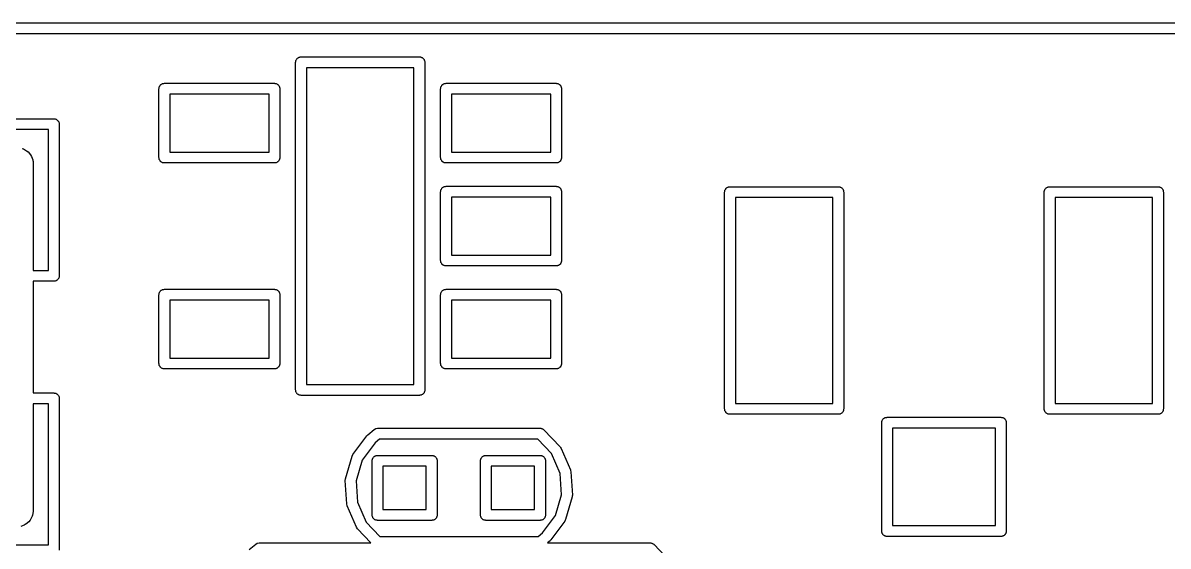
# Model space of a CAD drawing. Extents: x 105.1 to 166.9, y -128.1 to -71.6.
# Drawn here: x 138.34 to 148.91, y -89.64 to -84.81 of the extents above; entities that cross this region are included whole.
import ezdxf

# ---------------------------------------------------------------- set-up
doc = ezdxf.new("R2010")
doc.units = 0
doc.header["$MEASUREMENT"] = 0
doc.layers.add('BLACK', color=7, linetype='CONTINUOUS')

msp = doc.modelspace()

# ---------------------------------------------------------------- linework, layer by layer
at = {"layer": 'Black'}
for p, q in [((123.217, -84.81), (156.137, -84.81)), ((156.187, -84.91), (123.167, -84.91)), ((140.853, -85.1735), (140.854, -85.1692)), ((140.853, -88.1961), (140.853, -85.1735)), ((140.854, -85.1648), (140.855, -85.1607)), ((140.854, -85.1692), (140.854, -85.1648)), ((140.855, -85.1607), (140.856, -85.1564)), ((140.856, -85.1564), (140.858, -85.1526)), ((140.858, -85.1526), (140.86, -85.1485)), ((140.86, -85.1485), (140.863, -85.1452)), ((140.863, -85.1452), (140.865, -85.1414)), ((140.865, -85.1414), (140.868, -85.1385)), ((140.868, -85.1385), (140.871, -85.1352)), ((140.871, -85.1352), (140.875, -85.133)), ((140.875, -85.133), (140.878, -85.1302)), ((140.878, -85.1302), (140.882, -85.1287)), ((140.882, -85.1287), (140.886, -85.1265)), ((140.886, -85.1265), (140.89, -85.1258)), ((140.89, -85.1258), (140.895, -85.1243)), ((140.895, -85.1243), (140.899, -85.1243)), ((140.899, -85.1243), (140.903, -85.1235)), ((140.903, -85.1235), (141.995, -85.1235)), ((141.995, -85.1235), (142, -85.1243)), ((142, -85.1243), (142.004, -85.1243)), ((142.004, -85.1243), (142.008, -85.1258)), ((142.008, -85.1258), (142.012, -85.1265)), ((142.012, -85.1265), (142.016, -85.1287)), ((142.016, -85.1287), (142.02, -85.1302)), ((142.02, -85.1302), (142.024, -85.133)), ((142.024, -85.133), (142.028, -85.1352)), ((142.028, -85.1352), (142.03, -85.1385)), ((142.03, -85.1385), (142.034, -85.1414)), ((142.034, -85.1414), (142.036, -85.1452)), ((142.036, -85.1452), (142.039, -85.1485)), ((142.039, -85.1485), (142.04, -85.1526)), ((142.04, -85.1526), (142.042, -85.1564)), ((142.042, -85.1564), (142.043, -85.1607)), ((142.043, -85.1607), (142.045, -85.1648)), ((142.045, -85.1648), (142.045, -85.1692)), ((142.045, -85.1692), (142.045, -85.1735)), ((142.045, -85.1735), (142.045, -88.1961)), ((140.953, -85.2235), (140.953, -88.1461)), ((141.945, -85.2235), (140.953, -85.2235)), ((141.945, -88.1461), (141.945, -85.2235)), ((139.592, -85.4086), (139.594, -85.4045)), ((139.594, -85.4002), (139.597, -85.3964)), ((139.594, -85.4045), (139.594, -85.4002)), ((139.597, -85.3964), (139.598, -85.3923)), ((139.598, -85.3923), (139.601, -85.3889)), ((139.601, -85.3889), (139.603, -85.3852)), ((139.603, -85.3852), (139.606, -85.3823)), ((139.606, -85.3823), (139.609, -85.379)), ((139.609, -85.379), (139.613, -85.3768)), ((139.613, -85.3768), (139.616, -85.374)), ((139.616, -85.374), (139.62, -85.3725)), ((139.62, -85.3725), (139.624, -85.3703)), ((139.624, -85.3703), (139.629, -85.3695)), ((139.629, -85.3695), (139.633, -85.368)), ((139.633, -85.368), (139.637, -85.368)), ((139.637, -85.368), (139.641, -85.3673)), ((139.641, -85.3673), (140.657, -85.3673)), ((140.657, -85.3673), (140.662, -85.368)), ((140.662, -85.368), (140.666, -85.368)), ((140.666, -85.368), (140.67, -85.3695)), ((140.67, -85.3695), (140.674, -85.3703)), ((140.674, -85.3703), (140.678, -85.3725)), ((140.678, -85.3725), (140.682, -85.374)), ((140.682, -85.374), (140.686, -85.3768)), ((140.686, -85.3768), (140.689, -85.379)), ((140.689, -85.379), (140.692, -85.3823)), ((140.692, -85.3823), (140.696, -85.3852)), ((140.696, -85.3852), (140.698, -85.3889)), ((140.698, -85.3889), (140.701, -85.3923)), ((140.701, -85.3923), (140.702, -85.3964)), ((140.702, -85.3964), (140.704, -85.4002)), ((140.704, -85.4002), (140.705, -85.4045)), ((140.705, -85.4045), (140.707, -85.4086)), ((142.192, -85.4086), (142.194, -85.4045)), ((142.194, -85.4002), (142.196, -85.3964)), ((142.194, -85.4045), (142.194, -85.4002)), ((142.196, -85.3964), (142.198, -85.3923)), ((142.198, -85.3923), (142.201, -85.3889)), ((142.201, -85.3889), (142.203, -85.3852)), ((142.203, -85.3852), (142.206, -85.3823)), ((142.206, -85.3823), (142.209, -85.379)), ((142.209, -85.379), (142.213, -85.3768)), ((142.213, -85.3768), (142.216, -85.374)), ((142.216, -85.374), (142.22, -85.3725)), ((142.22, -85.3725), (142.224, -85.3703)), ((142.224, -85.3703), (142.229, -85.3695)), ((142.229, -85.3695), (142.233, -85.368)), ((142.233, -85.368), (142.237, -85.368)), ((142.237, -85.368), (142.241, -85.3673)), ((142.241, -85.3673), (143.257, -85.3673)), ((143.257, -85.3673), (143.262, -85.368)), ((143.262, -85.368), (143.266, -85.368)), ((143.266, -85.368), (143.27, -85.3695)), ((143.27, -85.3695), (143.274, -85.3703)), ((143.274, -85.3703), (143.278, -85.3725)), ((143.278, -85.3725), (143.282, -85.374)), ((143.282, -85.374), (143.286, -85.3768)), ((143.286, -85.3768), (143.289, -85.379)), ((143.289, -85.379), (143.292, -85.3823)), ((143.292, -85.3823), (143.296, -85.3852)), ((143.296, -85.3852), (143.298, -85.3889)), ((143.298, -85.3889), (143.301, -85.3923)), ((143.301, -85.3923), (143.302, -85.3964)), ((143.302, -85.3964), (143.304, -85.4002)), ((143.304, -85.4002), (143.305, -85.4045)), ((143.305, -85.4045), (143.307, -85.4086)), ((139.591, -85.4173), (139.592, -85.413)), ((139.591, -86.0523), (139.591, -85.4173)), ((139.592, -85.413), (139.592, -85.4086)), ((139.691, -85.4673), (139.691, -86.0023)), ((140.607, -85.4673), (139.691, -85.4673)), ((140.607, -86.0023), (140.607, -85.4673)), ((140.707, -85.4086), (140.707, -85.413)), ((140.707, -85.413), (140.707, -85.4173)), ((140.707, -85.4173), (140.707, -86.0523)), ((142.191, -85.4173), (142.192, -85.413)), ((142.191, -86.0523), (142.191, -85.4173)), ((142.192, -85.413), (142.192, -85.4086)), ((142.291, -85.4673), (142.291, -86.0023)), ((143.207, -85.4673), (142.291, -85.4673)), ((143.207, -86.0023), (143.207, -85.4673)), ((143.307, -85.4086), (143.307, -85.413)), ((143.307, -85.413), (143.307, -85.4173)), ((143.307, -85.4173), (143.307, -86.0523)), ((137.471, -85.6938), (138.621, -85.6938)), ((138.621, -85.6938), (138.625, -85.6946)), ((138.625, -85.6946), (138.63, -85.6946)), ((138.63, -85.6946), (138.634, -85.6961)), ((138.634, -85.6961), (138.638, -85.6968)), ((138.638, -85.6968), (138.642, -85.699)), ((138.642, -85.699), (138.646, -85.7005)), ((138.646, -85.7005), (138.649, -85.7033)), ((138.649, -85.7033), (138.653, -85.7055)), ((138.653, -85.7055), (138.656, -85.7089)), ((138.656, -85.7089), (138.659, -85.7117)), ((138.659, -85.7117), (138.661, -85.7155)), ((138.661, -85.7155), (138.664, -85.7188)), ((138.664, -85.7188), (138.666, -85.7229)), ((138.571, -85.7938), (137.521, -85.7938)), ((138.571, -87.0938), (138.571, -85.7938)), ((138.666, -85.7229), (138.668, -85.7267)), ((138.668, -85.7267), (138.669, -85.731)), ((138.669, -85.731), (138.67, -85.7351)), ((138.67, -85.7351), (138.67, -85.7395)), ((138.67, -85.7395), (138.671, -85.7438)), ((138.671, -85.7438), (138.671, -87.1438)), ((138.33, -85.9677), (138.34, -85.9714)), ((138.34, -85.9714), (138.34, -85.9714)), ((138.34, -85.9714), (138.37, -85.9888)), ((138.37, -85.9888), (138.37, -85.9888)), ((138.37, -85.9888), (138.383, -86)), ((138.383, -86), (138.406, -86.0266)), ((138.406, -86.0266), (138.406, -86.0266)), ((138.406, -86.0266), (138.415, -86.0416)), ((139.691, -86.0023), (140.607, -86.0023)), ((142.291, -86.0023), (143.207, -86.0023)), ((138.415, -86.0416), (138.426, -86.0743)), ((138.426, -86.0743), (138.428, -86.0807)), ((138.428, -86.0807), (138.429, -86.087)), ((138.429, -86.087), (138.431, -86.1045)), ((138.431, -86.1045), (138.431, -86.1067)), ((138.431, -86.1067), (138.431, -86.1088)), ((138.431, -86.1088), (138.431, -87.0938)), ((139.592, -86.0566), (139.591, -86.0523)), ((139.592, -86.061), (139.592, -86.0566)), ((139.594, -86.0651), (139.592, -86.061)), ((139.594, -86.0694), (139.594, -86.0651)), ((139.597, -86.0732), (139.594, -86.0694)), ((139.598, -86.0773), (139.597, -86.0732)), ((139.601, -86.0806), (139.598, -86.0773)), ((139.603, -86.0844), (139.601, -86.0806)), ((139.606, -86.0872), (139.603, -86.0844)), ((139.609, -86.0906), (139.606, -86.0872)), ((139.613, -86.0928), (139.609, -86.0906)), ((139.616, -86.0956), (139.613, -86.0928)), ((139.62, -86.0971), (139.616, -86.0956)), ((139.624, -86.0993), (139.62, -86.0971)), ((139.629, -86.1), (139.624, -86.0993)), ((139.633, -86.1015), (139.629, -86.1)), ((139.637, -86.1015), (139.633, -86.1015)), ((139.641, -86.1023), (139.637, -86.1015)), ((140.657, -86.1023), (139.641, -86.1023)), ((140.662, -86.1015), (140.657, -86.1023)), ((140.666, -86.1015), (140.662, -86.1015)), ((140.67, -86.1), (140.666, -86.1015)), ((140.674, -86.0993), (140.67, -86.1)), ((140.678, -86.0971), (140.674, -86.0993)), ((140.682, -86.0956), (140.678, -86.0971)), ((140.686, -86.0928), (140.682, -86.0956)), ((140.689, -86.0906), (140.686, -86.0928)), ((140.692, -86.0872), (140.689, -86.0906)), ((140.696, -86.0844), (140.692, -86.0872)), ((140.698, -86.0806), (140.696, -86.0844)), ((140.701, -86.0773), (140.698, -86.0806)), ((140.702, -86.0732), (140.701, -86.0773)), ((140.704, -86.0694), (140.702, -86.0732)), ((140.705, -86.0651), (140.704, -86.0694)), ((140.707, -86.061), (140.705, -86.0651)), ((140.707, -86.0523), (140.707, -86.0566)), ((140.707, -86.0566), (140.707, -86.061)), ((142.192, -86.0566), (142.191, -86.0523)), ((142.192, -86.061), (142.192, -86.0566)), ((142.194, -86.0651), (142.192, -86.061)), ((142.194, -86.0694), (142.194, -86.0651)), ((142.196, -86.0732), (142.194, -86.0694)), ((142.198, -86.0773), (142.196, -86.0732)), ((142.201, -86.0806), (142.198, -86.0773)), ((142.203, -86.0844), (142.201, -86.0806)), ((142.206, -86.0872), (142.203, -86.0844)), ((142.209, -86.0906), (142.206, -86.0872)), ((142.213, -86.0928), (142.209, -86.0906)), ((142.216, -86.0956), (142.213, -86.0928)), ((142.22, -86.0971), (142.216, -86.0956)), ((142.224, -86.0993), (142.22, -86.0971)), ((142.229, -86.1), (142.224, -86.0993)), ((142.233, -86.1015), (142.229, -86.1)), ((142.237, -86.1015), (142.233, -86.1015)), ((142.241, -86.1023), (142.237, -86.1015)), ((143.257, -86.1023), (142.241, -86.1023)), ((143.262, -86.1015), (143.257, -86.1023)), ((143.266, -86.1015), (143.262, -86.1015)), ((143.27, -86.1), (143.266, -86.1015)), ((143.274, -86.0993), (143.27, -86.1)), ((143.278, -86.0971), (143.274, -86.0993)), ((143.282, -86.0956), (143.278, -86.0971)), ((143.286, -86.0928), (143.282, -86.0956)), ((143.289, -86.0906), (143.286, -86.0928)), ((143.292, -86.0872), (143.289, -86.0906)), ((143.296, -86.0844), (143.292, -86.0872)), ((143.298, -86.0806), (143.296, -86.0844)), ((143.301, -86.0773), (143.298, -86.0806)), ((143.302, -86.0732), (143.301, -86.0773)), ((143.304, -86.0694), (143.302, -86.0732)), ((143.305, -86.0651), (143.304, -86.0694)), ((143.307, -86.061), (143.305, -86.0651)), ((143.307, -86.0523), (143.307, -86.0566)), ((143.307, -86.0566), (143.307, -86.061)), ((142.192, -86.3586), (142.194, -86.3545)), ((142.194, -86.3502), (142.196, -86.3464)), ((142.194, -86.3545), (142.194, -86.3502)), ((142.196, -86.3464), (142.198, -86.3423)), ((142.198, -86.3423), (142.201, -86.3389)), ((142.201, -86.3389), (142.203, -86.3352)), ((142.203, -86.3352), (142.206, -86.3323)), ((142.206, -86.3323), (142.209, -86.329)), ((142.209, -86.329), (142.213, -86.3268)), ((142.213, -86.3268), (142.216, -86.324)), ((142.216, -86.324), (142.22, -86.3225)), ((142.22, -86.3225), (142.224, -86.3203)), ((142.224, -86.3203), (142.229, -86.3196)), ((142.229, -86.3196), (142.233, -86.3181)), ((142.233, -86.3181), (142.237, -86.3181)), ((142.237, -86.3181), (142.241, -86.3173)), ((142.241, -86.3173), (143.257, -86.3173)), ((143.257, -86.3173), (143.262, -86.3181)), ((143.262, -86.3181), (143.266, -86.3181)), ((143.266, -86.3181), (143.27, -86.3196)), ((143.27, -86.3196), (143.274, -86.3203)), ((143.274, -86.3203), (143.278, -86.3225)), ((143.278, -86.3225), (143.282, -86.324)), ((143.282, -86.324), (143.286, -86.3268)), ((143.286, -86.3268), (143.289, -86.329)), ((143.289, -86.329), (143.292, -86.3323)), ((143.292, -86.3323), (143.296, -86.3352)), ((143.296, -86.3352), (143.298, -86.3389)), ((143.298, -86.3389), (143.301, -86.3423)), ((143.301, -86.3423), (143.302, -86.3464)), ((143.302, -86.3464), (143.304, -86.3502)), ((143.304, -86.3502), (143.305, -86.3545)), ((143.305, -86.3545), (143.307, -86.3586)), ((144.814, -86.3581), (144.815, -86.3538)), ((144.815, -86.3538), (144.817, -86.35)), ((144.817, -86.35), (144.819, -86.3459)), ((144.819, -86.3459), (144.822, -86.3426)), ((144.822, -86.3426), (144.824, -86.3388)), ((144.824, -86.3388), (144.827, -86.336)), ((144.827, -86.336), (144.83, -86.3326)), ((144.83, -86.3326), (144.834, -86.3304)), ((144.834, -86.3304), (144.837, -86.3276)), ((144.837, -86.3276), (144.841, -86.3261)), ((144.841, -86.3261), (144.845, -86.3239)), ((144.845, -86.3239), (144.849, -86.3232)), ((144.849, -86.3232), (144.854, -86.3217)), ((144.854, -86.3217), (144.858, -86.3217)), ((144.858, -86.3217), (144.862, -86.3209)), ((144.862, -86.3209), (145.862, -86.3209)), ((145.862, -86.3209), (145.867, -86.3217)), ((145.867, -86.3217), (145.871, -86.3217)), ((145.871, -86.3217), (145.875, -86.3232)), ((145.875, -86.3232), (145.879, -86.3239)), ((145.879, -86.3239), (145.883, -86.3261)), ((145.883, -86.3261), (145.887, -86.3276)), ((145.887, -86.3276), (145.891, -86.3304)), ((145.891, -86.3304), (145.894, -86.3326)), ((145.894, -86.3326), (145.897, -86.336)), ((145.897, -86.336), (145.901, -86.3388)), ((145.901, -86.3388), (145.903, -86.3426)), ((145.903, -86.3426), (145.906, -86.3459)), ((145.906, -86.3459), (145.907, -86.35)), ((145.907, -86.35), (145.909, -86.3538)), ((145.909, -86.3538), (145.91, -86.3581)), ((147.764, -86.3581), (147.765, -86.3538)), ((147.765, -86.3538), (147.767, -86.35)), ((147.767, -86.35), (147.769, -86.3459)), ((147.769, -86.3459), (147.772, -86.3426)), ((147.772, -86.3426), (147.774, -86.3388)), ((147.774, -86.3388), (147.777, -86.336)), ((147.777, -86.336), (147.78, -86.3326)), ((147.78, -86.3326), (147.784, -86.3304)), ((147.784, -86.3304), (147.787, -86.3276)), ((147.787, -86.3276), (147.791, -86.3261)), ((147.791, -86.3261), (147.795, -86.3239)), ((147.795, -86.3239), (147.799, -86.3232)), ((147.799, -86.3232), (147.804, -86.3217)), ((147.804, -86.3217), (147.808, -86.3217)), ((147.808, -86.3217), (147.812, -86.3209)), ((147.812, -86.3209), (148.812, -86.3209)), ((148.812, -86.3209), (148.817, -86.3217)), ((148.817, -86.3217), (148.821, -86.3217)), ((148.821, -86.3217), (148.825, -86.3232)), ((148.825, -86.3232), (148.829, -86.3239)), ((148.829, -86.3239), (148.833, -86.3261)), ((148.833, -86.3261), (148.837, -86.3276)), ((148.837, -86.3276), (148.841, -86.3304)), ((148.841, -86.3304), (148.844, -86.3326)), ((148.844, -86.3326), (148.847, -86.336)), ((148.847, -86.336), (148.851, -86.3388)), ((148.851, -86.3388), (148.853, -86.3426)), ((148.853, -86.3426), (148.856, -86.3459)), ((148.856, -86.3459), (148.857, -86.35)), ((148.857, -86.35), (148.859, -86.3538)), ((148.859, -86.3538), (148.86, -86.3581)), ((142.191, -86.3673), (142.192, -86.363)), ((142.191, -87.0023), (142.191, -86.3673)), ((142.192, -86.363), (142.192, -86.3586)), ((142.291, -86.4173), (142.291, -86.9523)), ((143.207, -86.4173), (142.291, -86.4173)), ((143.207, -86.9523), (143.207, -86.4173)), ((143.307, -86.3586), (143.307, -86.363)), ((143.307, -86.363), (143.307, -86.3673)), ((143.307, -86.3673), (143.307, -87.0023)), ((144.812, -86.3709), (144.813, -86.3666)), ((144.812, -88.3709), (144.812, -86.3709)), ((144.813, -86.3623), (144.814, -86.3581)), ((144.813, -86.3666), (144.813, -86.3623)), ((144.912, -86.4209), (144.912, -88.3209)), ((145.812, -86.4209), (144.912, -86.4209)), ((145.812, -88.3209), (145.812, -86.4209)), ((145.91, -86.3581), (145.911, -86.3623)), ((145.911, -86.3623), (145.911, -86.3666)), ((145.911, -86.3666), (145.912, -86.3709)), ((145.912, -86.3709), (145.912, -88.3709)), ((147.762, -86.3709), (147.763, -86.3666)), ((147.762, -88.3709), (147.762, -86.3709)), ((147.763, -86.3623), (147.764, -86.3581)), ((147.763, -86.3666), (147.763, -86.3623)), ((147.862, -86.4209), (147.862, -88.3209)), ((148.762, -86.4209), (147.862, -86.4209)), ((148.762, -88.3209), (148.762, -86.4209)), ((148.86, -86.3581), (148.861, -86.3623)), ((148.861, -86.3623), (148.861, -86.3666)), ((148.861, -86.3666), (148.862, -86.3709)), ((148.862, -86.3709), (148.862, -88.3709)), ((142.291, -86.9523), (143.207, -86.9523)), ((138.431, -87.0938), (138.571, -87.0938)), ((142.192, -87.0066), (142.191, -87.0023)), ((142.192, -87.011), (142.192, -87.0066)), ((142.194, -87.0151), (142.192, -87.011)), ((142.194, -87.0194), (142.194, -87.0151)), ((142.196, -87.0232), (142.194, -87.0194)), ((142.198, -87.0273), (142.196, -87.0232)), ((142.201, -87.0307), (142.198, -87.0273)), ((142.203, -87.0344), (142.201, -87.0307)), ((142.206, -87.0373), (142.203, -87.0344)), ((142.209, -87.0406), (142.206, -87.0373)), ((142.213, -87.0428), (142.209, -87.0406)), ((142.216, -87.0456), (142.213, -87.0428)), ((142.22, -87.0471), (142.216, -87.0456)), ((142.224, -87.0493), (142.22, -87.0471)), ((142.229, -87.05), (142.224, -87.0493)), ((142.233, -87.0515), (142.229, -87.05)), ((142.237, -87.0515), (142.233, -87.0515)), ((142.241, -87.0523), (142.237, -87.0515)), ((143.257, -87.0523), (142.241, -87.0523)), ((143.262, -87.0515), (143.257, -87.0523)), ((143.266, -87.0515), (143.262, -87.0515)), ((143.27, -87.05), (143.266, -87.0515)), ((143.274, -87.0493), (143.27, -87.05)), ((143.278, -87.0471), (143.274, -87.0493)), ((143.282, -87.0456), (143.278, -87.0471)), ((143.286, -87.0428), (143.282, -87.0456)), ((143.289, -87.0406), (143.286, -87.0428)), ((143.292, -87.0373), (143.289, -87.0406)), ((143.296, -87.0344), (143.292, -87.0373)), ((143.298, -87.0307), (143.296, -87.0344)), ((143.301, -87.0273), (143.298, -87.0307)), ((143.302, -87.0232), (143.301, -87.0273)), ((143.304, -87.0194), (143.302, -87.0232)), ((143.305, -87.0151), (143.304, -87.0194)), ((143.307, -87.011), (143.305, -87.0151)), ((143.307, -87.0023), (143.307, -87.0066)), ((143.307, -87.0066), (143.307, -87.011)), ((138.621, -87.1938), (138.431, -87.1938)), ((138.431, -87.1938), (138.431, -88.2236)), ((138.625, -87.1931), (138.621, -87.1938)), ((138.63, -87.1931), (138.625, -87.1931)), ((138.634, -87.1916), (138.63, -87.1931)), ((138.638, -87.1908), (138.634, -87.1916)), ((138.642, -87.1886), (138.638, -87.1908)), ((138.646, -87.1871), (138.642, -87.1886)), ((138.649, -87.1843), (138.646, -87.1871)), ((138.653, -87.1821), (138.649, -87.1843)), ((138.656, -87.1788), (138.653, -87.1821)), ((138.659, -87.176), (138.656, -87.1788)), ((138.661, -87.1722), (138.659, -87.176)), ((138.664, -87.1688), (138.661, -87.1722)), ((138.666, -87.1647), (138.664, -87.1688)), ((138.668, -87.1609), (138.666, -87.1647)), ((138.669, -87.1566), (138.668, -87.1609)), ((138.67, -87.1525), (138.669, -87.1566)), ((138.671, -87.1438), (138.67, -87.1481)), ((138.67, -87.1481), (138.67, -87.1525)), ((139.592, -87.3086), (139.594, -87.3045)), ((139.594, -87.3002), (139.597, -87.2964)), ((139.594, -87.3045), (139.594, -87.3002)), ((139.597, -87.2964), (139.598, -87.2923)), ((139.598, -87.2923), (139.601, -87.289)), ((139.601, -87.289), (139.603, -87.2852)), ((139.603, -87.2852), (139.606, -87.2824)), ((139.606, -87.2824), (139.609, -87.279)), ((139.609, -87.279), (139.613, -87.2768)), ((139.613, -87.2768), (139.616, -87.274)), ((139.616, -87.274), (139.62, -87.2725)), ((139.62, -87.2725), (139.624, -87.2703)), ((139.624, -87.2703), (139.629, -87.2696)), ((139.629, -87.2696), (139.633, -87.2681)), ((139.633, -87.2681), (139.637, -87.2681)), ((139.637, -87.2681), (139.641, -87.2673)), ((139.641, -87.2673), (140.657, -87.2673)), ((140.657, -87.2673), (140.662, -87.2681)), ((140.662, -87.2681), (140.666, -87.2681)), ((140.666, -87.2681), (140.67, -87.2696)), ((140.67, -87.2696), (140.674, -87.2703)), ((140.674, -87.2703), (140.678, -87.2725)), ((140.678, -87.2725), (140.682, -87.274)), ((140.682, -87.274), (140.686, -87.2768)), ((140.686, -87.2768), (140.689, -87.279)), ((140.689, -87.279), (140.692, -87.2824)), ((140.692, -87.2824), (140.696, -87.2852)), ((140.696, -87.2852), (140.698, -87.289)), ((140.698, -87.289), (140.701, -87.2923)), ((140.701, -87.2923), (140.702, -87.2964)), ((140.702, -87.2964), (140.704, -87.3002)), ((140.704, -87.3002), (140.705, -87.3045)), ((140.705, -87.3045), (140.707, -87.3086)), ((142.192, -87.3086), (142.194, -87.3045)), ((142.194, -87.3002), (142.196, -87.2964)), ((142.194, -87.3045), (142.194, -87.3002)), ((142.196, -87.2964), (142.198, -87.2923)), ((142.198, -87.2923), (142.201, -87.289)), ((142.201, -87.289), (142.203, -87.2852)), ((142.203, -87.2852), (142.206, -87.2824)), ((142.206, -87.2824), (142.209, -87.279)), ((142.209, -87.279), (142.213, -87.2768)), ((142.213, -87.2768), (142.216, -87.274)), ((142.216, -87.274), (142.22, -87.2725)), ((142.22, -87.2725), (142.224, -87.2703)), ((142.224, -87.2703), (142.229, -87.2696)), ((142.229, -87.2696), (142.233, -87.2681)), ((142.233, -87.2681), (142.237, -87.2681)), ((142.237, -87.2681), (142.241, -87.2673)), ((142.241, -87.2673), (143.257, -87.2673)), ((143.257, -87.2673), (143.262, -87.2681)), ((143.262, -87.2681), (143.266, -87.2681)), ((143.266, -87.2681), (143.27, -87.2696)), ((143.27, -87.2696), (143.274, -87.2703)), ((143.274, -87.2703), (143.278, -87.2725)), ((143.278, -87.2725), (143.282, -87.274)), ((143.282, -87.274), (143.286, -87.2768)), ((143.286, -87.2768), (143.289, -87.279)), ((143.289, -87.279), (143.292, -87.2824)), ((143.292, -87.2824), (143.296, -87.2852)), ((143.296, -87.2852), (143.298, -87.289)), ((143.298, -87.289), (143.301, -87.2923)), ((143.301, -87.2923), (143.302, -87.2964)), ((143.302, -87.2964), (143.304, -87.3002)), ((143.304, -87.3002), (143.305, -87.3045)), ((143.305, -87.3045), (143.307, -87.3086)), ((139.591, -87.3173), (139.592, -87.313)), ((139.591, -87.9523), (139.591, -87.3173)), ((139.592, -87.313), (139.592, -87.3086)), ((139.691, -87.3673), (139.691, -87.9023)), ((140.607, -87.3673), (139.691, -87.3673)), ((140.607, -87.9023), (140.607, -87.3673)), ((140.707, -87.3086), (140.707, -87.313)), ((140.707, -87.313), (140.707, -87.3173)), ((140.707, -87.3173), (140.707, -87.9523)), ((142.191, -87.3173), (142.192, -87.313)), ((142.191, -87.9523), (142.191, -87.3173)), ((142.192, -87.313), (142.192, -87.3086)), ((142.291, -87.3673), (142.291, -87.9023)), ((143.207, -87.3673), (142.291, -87.3673)), ((143.207, -87.9023), (143.207, -87.3673)), ((143.307, -87.3086), (143.307, -87.313)), ((143.307, -87.313), (143.307, -87.3173)), ((143.307, -87.3173), (143.307, -87.9523)), ((139.691, -87.9023), (140.607, -87.9023)), ((142.291, -87.9023), (143.207, -87.9023)), ((139.592, -87.9566), (139.591, -87.9523)), ((139.592, -87.961), (139.592, -87.9566)), ((139.594, -87.9651), (139.592, -87.961)), ((139.594, -87.9694), (139.594, -87.9651)), ((139.597, -87.9732), (139.594, -87.9694)), ((139.598, -87.9773), (139.597, -87.9732)), ((139.601, -87.9807), (139.598, -87.9773)), ((139.603, -87.9844), (139.601, -87.9807)), ((139.606, -87.9873), (139.603, -87.9844)), ((139.609, -87.9906), (139.606, -87.9873)), ((139.613, -87.9928), (139.609, -87.9906)), ((139.616, -87.9956), (139.613, -87.9928)), ((139.62, -87.9971), (139.616, -87.9956)), ((139.624, -87.9993), (139.62, -87.9971)), ((139.629, -88.0001), (139.624, -87.9993)), ((139.633, -88.0016), (139.629, -88.0001)), ((139.637, -88.0016), (139.633, -88.0016)), ((139.641, -88.0023), (139.637, -88.0016)), ((140.657, -88.0023), (139.641, -88.0023)), ((140.662, -88.0016), (140.657, -88.0023)), ((140.666, -88.0016), (140.662, -88.0016)), ((140.67, -88.0001), (140.666, -88.0016)), ((140.674, -87.9993), (140.67, -88.0001)), ((140.678, -87.9971), (140.674, -87.9993)), ((140.682, -87.9956), (140.678, -87.9971)), ((140.686, -87.9928), (140.682, -87.9956)), ((140.689, -87.9906), (140.686, -87.9928)), ((140.692, -87.9873), (140.689, -87.9906)), ((140.696, -87.9844), (140.692, -87.9873)), ((140.698, -87.9807), (140.696, -87.9844)), ((140.701, -87.9773), (140.698, -87.9807)), ((140.702, -87.9732), (140.701, -87.9773)), ((140.704, -87.9694), (140.702, -87.9732)), ((140.705, -87.9651), (140.704, -87.9694)), ((140.707, -87.961), (140.705, -87.9651)), ((140.707, -87.9523), (140.707, -87.9566)), ((140.707, -87.9566), (140.707, -87.961)), ((142.192, -87.9566), (142.191, -87.9523)), ((142.192, -87.961), (142.192, -87.9566)), ((142.194, -87.9651), (142.192, -87.961)), ((142.194, -87.9694), (142.194, -87.9651)), ((142.196, -87.9732), (142.194, -87.9694)), ((142.198, -87.9773), (142.196, -87.9732)), ((142.201, -87.9807), (142.198, -87.9773)), ((142.203, -87.9844), (142.201, -87.9807)), ((142.206, -87.9873), (142.203, -87.9844)), ((142.209, -87.9906), (142.206, -87.9873)), ((142.213, -87.9928), (142.209, -87.9906)), ((142.216, -87.9956), (142.213, -87.9928)), ((142.22, -87.9971), (142.216, -87.9956)), ((142.224, -87.9993), (142.22, -87.9971)), ((142.229, -88.0001), (142.224, -87.9993)), ((142.233, -88.0016), (142.229, -88.0001)), ((142.237, -88.0016), (142.233, -88.0016)), ((142.241, -88.0023), (142.237, -88.0016)), ((143.257, -88.0023), (142.241, -88.0023)), ((143.262, -88.0016), (143.257, -88.0023)), ((143.266, -88.0016), (143.262, -88.0016)), ((143.27, -88.0001), (143.266, -88.0016)), ((143.274, -87.9993), (143.27, -88.0001)), ((143.278, -87.9971), (143.274, -87.9993)), ((143.282, -87.9956), (143.278, -87.9971)), ((143.286, -87.9928), (143.282, -87.9956)), ((143.289, -87.9906), (143.286, -87.9928)), ((143.292, -87.9873), (143.289, -87.9906)), ((143.296, -87.9844), (143.292, -87.9873)), ((143.298, -87.9807), (143.296, -87.9844)), ((143.301, -87.9773), (143.298, -87.9807)), ((143.302, -87.9732), (143.301, -87.9773)), ((143.304, -87.9694), (143.302, -87.9732)), ((143.305, -87.9651), (143.304, -87.9694)), ((143.307, -87.961), (143.305, -87.9651)), ((143.307, -87.9523), (143.307, -87.9566)), ((143.307, -87.9566), (143.307, -87.961)), ((140.953, -88.1461), (141.945, -88.1461)), ((138.431, -88.2236), (138.621, -88.2236)), ((138.621, -88.2236), (138.625, -88.2244)), ((138.625, -88.2244), (138.63, -88.2244)), ((138.63, -88.2244), (138.634, -88.2259)), ((138.634, -88.2259), (138.638, -88.2266)), ((138.638, -88.2266), (138.642, -88.2288)), ((138.642, -88.2288), (138.646, -88.2303)), ((138.646, -88.2303), (138.649, -88.2331)), ((138.649, -88.2331), (138.653, -88.2353)), ((138.653, -88.2353), (138.656, -88.2387)), ((138.656, -88.2387), (138.659, -88.2415)), ((138.659, -88.2415), (138.661, -88.2453)), ((138.661, -88.2453), (138.664, -88.2486)), ((138.664, -88.2486), (138.666, -88.2527)), ((138.666, -88.2527), (138.668, -88.2565)), ((138.668, -88.2565), (138.669, -88.2608)), ((140.854, -88.2004), (140.853, -88.1961)), ((140.854, -88.2048), (140.854, -88.2004)), ((140.855, -88.2089), (140.854, -88.2048)), ((140.856, -88.2132), (140.855, -88.2089)), ((140.858, -88.217), (140.856, -88.2132)), ((140.86, -88.2211), (140.858, -88.217)), ((140.863, -88.2245), (140.86, -88.2211)), ((140.865, -88.2282), (140.863, -88.2245)), ((140.868, -88.2311), (140.865, -88.2282)), ((140.871, -88.2344), (140.868, -88.2311)), ((140.875, -88.2366), (140.871, -88.2344)), ((140.878, -88.2394), (140.875, -88.2366)), ((140.882, -88.2409), (140.878, -88.2394)), ((140.886, -88.2431), (140.882, -88.2409)), ((140.89, -88.2438), (140.886, -88.2431)), ((140.895, -88.2453), (140.89, -88.2438)), ((140.899, -88.2453), (140.895, -88.2453)), ((140.903, -88.2461), (140.899, -88.2453)), ((141.995, -88.2461), (140.903, -88.2461)), ((142, -88.2453), (141.995, -88.2461)), ((142.004, -88.2453), (142, -88.2453)), ((142.008, -88.2438), (142.004, -88.2453)), ((142.012, -88.2431), (142.008, -88.2438)), ((142.016, -88.2409), (142.012, -88.2431)), ((142.02, -88.2394), (142.016, -88.2409)), ((142.024, -88.2366), (142.02, -88.2394)), ((142.028, -88.2344), (142.024, -88.2366)), ((142.03, -88.2311), (142.028, -88.2344)), ((142.034, -88.2282), (142.03, -88.2311)), ((142.036, -88.2245), (142.034, -88.2282)), ((142.039, -88.2211), (142.036, -88.2245)), ((142.04, -88.217), (142.039, -88.2211)), ((142.042, -88.2132), (142.04, -88.217)), ((142.043, -88.2089), (142.042, -88.2132)), ((142.045, -88.2048), (142.043, -88.2089)), ((142.045, -88.1961), (142.045, -88.2004)), ((142.045, -88.2004), (142.045, -88.2048)), ((138.431, -88.3236), (138.431, -89.3086)), ((138.571, -88.3236), (138.431, -88.3236)), ((138.571, -89.6236), (138.571, -88.3236)), ((138.669, -88.2608), (138.67, -88.2649)), ((138.67, -88.2649), (138.67, -88.2693)), ((138.67, -88.2693), (138.671, -88.2736)), ((138.671, -88.2736), (138.671, -89.6736)), ((144.912, -88.3209), (145.812, -88.3209)), ((147.862, -88.3209), (148.762, -88.3209)), ((144.813, -88.3752), (144.812, -88.3709)), ((144.813, -88.3796), (144.813, -88.3752)), ((144.814, -88.3837), (144.813, -88.3796)), ((144.815, -88.388), (144.814, -88.3837)), ((144.817, -88.3918), (144.815, -88.388)), ((144.819, -88.3959), (144.817, -88.3918)), ((144.822, -88.3993), (144.819, -88.3959)), ((144.824, -88.4031), (144.822, -88.3993)), ((144.827, -88.4059), (144.824, -88.4031)), ((144.83, -88.4092), (144.827, -88.4059)), ((144.834, -88.4114), (144.83, -88.4092)), ((144.837, -88.4142), (144.834, -88.4114)), ((144.841, -88.4157), (144.837, -88.4142)), ((144.845, -88.4179), (144.841, -88.4157)), ((144.849, -88.4187), (144.845, -88.4179)), ((144.854, -88.4202), (144.849, -88.4187)), ((144.858, -88.4202), (144.854, -88.4202)), ((144.862, -88.4209), (144.858, -88.4202)), ((145.862, -88.4209), (144.862, -88.4209)), ((145.867, -88.4202), (145.862, -88.4209)), ((145.871, -88.4202), (145.867, -88.4202)), ((145.875, -88.4187), (145.871, -88.4202)), ((145.879, -88.4179), (145.875, -88.4187)), ((145.883, -88.4157), (145.879, -88.4179)), ((145.887, -88.4142), (145.883, -88.4157)), ((145.891, -88.4114), (145.887, -88.4142)), ((145.894, -88.4092), (145.891, -88.4114)), ((145.897, -88.4059), (145.894, -88.4092)), ((145.901, -88.4031), (145.897, -88.4059)), ((145.903, -88.3993), (145.901, -88.4031)), ((145.906, -88.3959), (145.903, -88.3993)), ((145.907, -88.3918), (145.906, -88.3959)), ((145.909, -88.388), (145.907, -88.3918)), ((145.91, -88.3837), (145.909, -88.388)), ((145.911, -88.3796), (145.91, -88.3837)), ((145.912, -88.3709), (145.911, -88.3752)), ((145.911, -88.3752), (145.911, -88.3796)), ((146.269, -88.473), (146.272, -88.4697)), ((146.272, -88.4697), (146.274, -88.4659)), ((146.274, -88.4659), (146.277, -88.4631)), ((146.277, -88.4631), (146.28, -88.4597)), ((146.28, -88.4597), (146.284, -88.4575)), ((146.284, -88.4575), (146.287, -88.4547)), ((146.287, -88.4547), (146.291, -88.4532)), ((146.291, -88.4532), (146.295, -88.451)), ((146.295, -88.451), (146.299, -88.4503)), ((146.299, -88.4503), (146.304, -88.4488)), ((146.304, -88.4488), (146.308, -88.4488)), ((146.308, -88.4488), (146.312, -88.448)), ((146.312, -88.448), (147.362, -88.448)), ((147.362, -88.448), (147.367, -88.4488)), ((147.367, -88.4488), (147.371, -88.4488)), ((147.371, -88.4488), (147.375, -88.4503)), ((147.375, -88.4503), (147.379, -88.451)), ((147.379, -88.451), (147.383, -88.4532)), ((147.383, -88.4532), (147.387, -88.4547)), ((147.387, -88.4547), (147.391, -88.4575)), ((147.391, -88.4575), (147.394, -88.4597)), ((147.394, -88.4597), (147.397, -88.4631)), ((147.397, -88.4631), (147.401, -88.4659)), ((147.401, -88.4659), (147.403, -88.4697)), ((147.403, -88.4697), (147.406, -88.473)), ((147.763, -88.3752), (147.762, -88.3709)), ((147.763, -88.3796), (147.763, -88.3752)), ((147.764, -88.3837), (147.763, -88.3796)), ((147.765, -88.388), (147.764, -88.3837)), ((147.767, -88.3918), (147.765, -88.388)), ((147.769, -88.3959), (147.767, -88.3918)), ((147.772, -88.3993), (147.769, -88.3959)), ((147.774, -88.4031), (147.772, -88.3993)), ((147.777, -88.4059), (147.774, -88.4031)), ((147.78, -88.4092), (147.777, -88.4059)), ((147.784, -88.4114), (147.78, -88.4092)), ((147.787, -88.4142), (147.784, -88.4114)), ((147.791, -88.4157), (147.787, -88.4142)), ((147.795, -88.4179), (147.791, -88.4157)), ((147.799, -88.4187), (147.795, -88.4179)), ((147.804, -88.4202), (147.799, -88.4187)), ((147.808, -88.4202), (147.804, -88.4202)), ((147.812, -88.4209), (147.808, -88.4202)), ((148.812, -88.4209), (147.812, -88.4209)), ((148.817, -88.4202), (148.812, -88.4209)), ((148.821, -88.4202), (148.817, -88.4202)), ((148.825, -88.4187), (148.821, -88.4202)), ((148.829, -88.4179), (148.825, -88.4187)), ((148.833, -88.4157), (148.829, -88.4179)), ((148.837, -88.4142), (148.833, -88.4157)), ((148.841, -88.4114), (148.837, -88.4142)), ((148.844, -88.4092), (148.841, -88.4114)), ((148.847, -88.4059), (148.844, -88.4092)), ((148.851, -88.4031), (148.847, -88.4059)), ((148.853, -88.3993), (148.851, -88.4031)), ((148.856, -88.3959), (148.853, -88.3993)), ((148.857, -88.3918), (148.856, -88.3959)), ((148.859, -88.388), (148.857, -88.3918)), ((148.86, -88.3837), (148.859, -88.388)), ((148.861, -88.3796), (148.86, -88.3837)), ((148.862, -88.3709), (148.861, -88.3752)), ((148.861, -88.3752), (148.861, -88.3796)), ((141.519, -88.6098), (141.577, -88.5612)), ((141.577, -88.5612), (141.592, -88.5525)), ((141.592, -88.5525), (141.609, -88.5495)), ((141.609, -88.5495), (143.109, -88.5495)), ((143.109, -88.5495), (143.112, -88.5499)), ((143.112, -88.5499), (143.115, -88.5498)), ((143.115, -88.5498), (143.12, -88.5514)), ((143.12, -88.5514), (143.126, -88.5525)), ((143.126, -88.5525), (143.129, -88.5539)), ((143.129, -88.5539), (143.131, -88.5547)), ((143.131, -88.5547), (143.136, -88.5582)), ((143.136, -88.5582), (143.141, -88.5612)), ((143.141, -88.5612), (143.143, -88.5633)), ((143.143, -88.5633), (143.145, -88.565)), ((143.145, -88.565), (143.294, -88.7213)), ((146.262, -88.498), (146.263, -88.4937)), ((146.262, -89.498), (146.262, -88.498)), ((146.263, -88.4893), (146.264, -88.4852)), ((146.263, -88.4937), (146.263, -88.4893)), ((146.264, -88.4852), (146.265, -88.4809)), ((146.265, -88.4809), (146.267, -88.4771)), ((146.267, -88.4771), (146.269, -88.473)), ((146.362, -88.548), (146.362, -89.448)), ((147.312, -88.548), (146.362, -88.548)), ((147.312, -89.448), (147.312, -88.548)), ((147.406, -88.473), (147.407, -88.4771)), ((147.407, -88.4771), (147.409, -88.4809)), ((147.409, -88.4809), (147.41, -88.4852)), ((147.41, -88.4852), (147.411, -88.4893)), ((147.411, -88.4893), (147.411, -88.4937)), ((147.411, -88.4937), (147.412, -88.498)), ((147.412, -88.498), (147.412, -89.498)), ((141.382, -88.792), (141.511, -88.6184)), ((141.511, -88.6184), (141.515, -88.6143)), ((141.515, -88.6143), (141.519, -88.6098)), ((141.627, -88.6495), (141.588, -88.6826)), ((143.088, -88.6495), (141.627, -88.6495)), ((143.215, -88.7838), (143.088, -88.6495)), ((141.588, -88.6826), (141.468, -88.8444)), ((143.295, -88.9654), (143.215, -88.7838)), ((143.294, -88.7213), (143.294, -88.7213)), ((143.294, -88.7213), (143.298, -88.7274)), ((143.298, -88.7274), (143.304, -88.7357)), ((143.304, -88.7357), (143.304, -88.7357)), ((143.304, -88.7357), (143.39, -88.9334)), ((141.313, -89.0146), (141.374, -88.8075)), ((141.374, -88.8075), (141.382, -88.792)), ((141.382, -88.792), (141.382, -88.792)), ((141.468, -88.8444), (141.411, -89.0346)), ((141.559, -88.8494), (141.56, -88.8451)), ((141.559, -89.3494), (141.559, -88.8494)), ((141.56, -88.8407), (141.561, -88.8366)), ((141.56, -88.8451), (141.56, -88.8407)), ((141.561, -88.8366), (141.562, -88.8323)), ((141.562, -88.8323), (141.564, -88.8285)), ((141.564, -88.8285), (141.566, -88.8244)), ((141.566, -88.8244), (141.569, -88.821)), ((141.569, -88.821), (141.571, -88.8172)), ((141.571, -88.8172), (141.574, -88.8144)), ((141.574, -88.8144), (141.577, -88.8111)), ((141.577, -88.8111), (141.581, -88.8089)), ((141.581, -88.8089), (141.584, -88.8061)), ((141.584, -88.8061), (141.588, -88.8046)), ((141.588, -88.8046), (141.592, -88.8024)), ((141.592, -88.8024), (141.596, -88.8016)), ((141.596, -88.8016), (141.6, -88.8001)), ((141.6, -88.8001), (141.605, -88.8001)), ((141.605, -88.8001), (141.609, -88.7994)), ((141.609, -88.7994), (142.109, -88.7994)), ((142.109, -88.7994), (142.113, -88.8001)), ((142.113, -88.8001), (142.118, -88.8001)), ((142.118, -88.8001), (142.122, -88.8016)), ((142.122, -88.8016), (142.126, -88.8024)), ((142.126, -88.8024), (142.13, -88.8046)), ((142.13, -88.8046), (142.134, -88.8061)), ((142.134, -88.8061), (142.137, -88.8089)), ((142.137, -88.8089), (142.141, -88.8111)), ((142.141, -88.8111), (142.144, -88.8144)), ((142.144, -88.8144), (142.147, -88.8172)), ((142.147, -88.8172), (142.15, -88.821)), ((142.15, -88.821), (142.152, -88.8244)), ((142.152, -88.8244), (142.154, -88.8285)), ((142.154, -88.8285), (142.156, -88.8323)), ((142.156, -88.8323), (142.157, -88.8366)), ((142.157, -88.8366), (142.158, -88.8407)), ((142.158, -88.8407), (142.158, -88.8451)), ((142.158, -88.8451), (142.159, -88.8494)), ((142.159, -88.8494), (142.159, -89.3494)), ((142.559, -88.8494), (142.56, -88.8451)), ((142.559, -89.3494), (142.559, -88.8494)), ((142.56, -88.8407), (142.561, -88.8366)), ((142.56, -88.8451), (142.56, -88.8407)), ((142.561, -88.8366), (142.562, -88.8323)), ((142.562, -88.8323), (142.564, -88.8285)), ((142.564, -88.8285), (142.565, -88.8244)), ((142.565, -88.8244), (142.568, -88.821)), ((142.568, -88.821), (142.57, -88.8172)), ((142.57, -88.8172), (142.574, -88.8144)), ((142.574, -88.8144), (142.577, -88.8111)), ((142.577, -88.8111), (142.58, -88.8089)), ((142.58, -88.8089), (142.584, -88.8061)), ((142.584, -88.8061), (142.588, -88.8046)), ((142.588, -88.8046), (142.592, -88.8024)), ((142.592, -88.8024), (142.596, -88.8016)), ((142.596, -88.8016), (142.6, -88.8001)), ((142.6, -88.8001), (142.604, -88.8001)), ((142.604, -88.8001), (142.609, -88.7994)), ((142.609, -88.7994), (143.109, -88.7994)), ((143.109, -88.7994), (143.113, -88.8001)), ((143.113, -88.8001), (143.117, -88.8001)), ((143.117, -88.8001), (143.122, -88.8016)), ((143.122, -88.8016), (143.126, -88.8024)), ((143.126, -88.8024), (143.13, -88.8046)), ((143.13, -88.8046), (143.134, -88.8061)), ((143.134, -88.8061), (143.137, -88.8089)), ((143.137, -88.8089), (143.141, -88.8111)), ((143.141, -88.8111), (143.144, -88.8144)), ((143.144, -88.8144), (143.147, -88.8172)), ((143.147, -88.8172), (143.149, -88.821)), ((143.149, -88.821), (143.152, -88.8244)), ((143.152, -88.8244), (143.154, -88.8285)), ((143.154, -88.8285), (143.156, -88.8323)), ((143.156, -88.8323), (143.157, -88.8366)), ((143.157, -88.8366), (143.158, -88.8407)), ((143.158, -88.8407), (143.158, -88.8451)), ((143.158, -88.8451), (143.159, -88.8494)), ((143.159, -88.8494), (143.159, -89.3494)), ((141.659, -88.8994), (141.659, -89.2994)), ((142.059, -88.8994), (141.659, -88.8994)), ((142.059, -89.2994), (142.059, -88.8994)), ((142.659, -88.8994), (142.659, -89.2994)), ((143.059, -88.8994), (142.659, -88.8994)), ((143.059, -89.2994), (143.059, -88.8994)), ((143.307, -89.1631), (143.295, -88.9654)), ((143.39, -88.9334), (143.39, -88.9334)), ((143.39, -88.9334), (143.391, -88.9393)), ((143.391, -88.9393), (143.394, -88.9503)), ((143.394, -88.9503), (143.394, -88.9503)), ((143.394, -88.9503), (143.407, -89.1656)), ((141.311, -89.0318), (141.313, -89.0146)), ((141.311, -89.0319), (141.311, -89.0318)), ((141.324, -89.2474), (141.311, -89.0319)), ((141.411, -89.0346), (141.423, -89.2326)), ((143.251, -89.3531), (143.307, -89.1631)), ((143.405, -89.1829), (143.344, -89.3898)), ((143.406, -89.1752), (143.405, -89.1829)), ((143.405, -89.1829), (143.405, -89.1829)), ((143.407, -89.1656), (143.406, -89.1752)), ((143.407, -89.1656), (143.407, -89.1656)), ((138.431, -89.3086), (138.43, -89.3129)), ((138.43, -89.3129), (138.43, -89.3173)), ((141.328, -89.2643), (141.324, -89.2474)), ((141.324, -89.2474), (141.324, -89.2474)), ((141.414, -89.4624), (141.328, -89.2643)), ((141.423, -89.2326), (141.503, -89.4145)), ((141.659, -89.2994), (142.059, -89.2994)), ((142.659, -89.2994), (143.059, -89.2994)), ((138.39, -89.4112), (138.363, -89.4336)), ((138.401, -89.3979), (138.39, -89.4112)), ((138.418, -89.3678), (138.401, -89.3979)), ((138.401, -89.3979), (138.401, -89.3979)), ((138.421, -89.3614), (138.418, -89.3678)), ((138.418, -89.3678), (138.418, -89.3678)), ((138.424, -89.3515), (138.421, -89.3614)), ((138.43, -89.3173), (138.424, -89.3515)), ((138.424, -89.3515), (138.424, -89.3515)), ((141.503, -89.4145), (141.63, -89.5492)), ((141.56, -89.3537), (141.559, -89.3494)), ((141.56, -89.358), (141.56, -89.3537)), ((141.561, -89.3622), (141.56, -89.358)), ((141.562, -89.3665), (141.561, -89.3622)), ((141.564, -89.3703), (141.562, -89.3665)), ((141.566, -89.3744), (141.564, -89.3703)), ((141.569, -89.3777), (141.566, -89.3744)), ((141.571, -89.3815), (141.569, -89.3777)), ((141.574, -89.3843), (141.571, -89.3815)), ((141.577, -89.3877), (141.574, -89.3843)), ((141.581, -89.3899), (141.577, -89.3877)), ((141.584, -89.3927), (141.581, -89.3899)), ((141.588, -89.3942), (141.584, -89.3927)), ((141.592, -89.3963), (141.588, -89.3942)), ((141.596, -89.3971), (141.592, -89.3963)), ((141.6, -89.3986), (141.596, -89.3971)), ((141.605, -89.3986), (141.6, -89.3986)), ((141.609, -89.3994), (141.605, -89.3986)), ((142.109, -89.3994), (141.609, -89.3994)), ((142.113, -89.3986), (142.109, -89.3994)), ((142.118, -89.3986), (142.113, -89.3986)), ((142.122, -89.3971), (142.118, -89.3986)), ((142.126, -89.3963), (142.122, -89.3971)), ((142.13, -89.3942), (142.126, -89.3963)), ((142.134, -89.3927), (142.13, -89.3942)), ((142.137, -89.3899), (142.134, -89.3927)), ((142.141, -89.3877), (142.137, -89.3899)), ((142.144, -89.3843), (142.141, -89.3877)), ((142.147, -89.3815), (142.144, -89.3843)), ((142.15, -89.3777), (142.147, -89.3815)), ((142.152, -89.3744), (142.15, -89.3777)), ((142.154, -89.3703), (142.152, -89.3744)), ((142.156, -89.3665), (142.154, -89.3703)), ((142.157, -89.3622), (142.156, -89.3665)), ((142.158, -89.358), (142.157, -89.3622)), ((142.159, -89.3494), (142.158, -89.3537)), ((142.158, -89.3537), (142.158, -89.358)), ((142.56, -89.3537), (142.559, -89.3494)), ((142.56, -89.358), (142.56, -89.3537)), ((142.561, -89.3622), (142.56, -89.358)), ((142.562, -89.3665), (142.561, -89.3622)), ((142.564, -89.3703), (142.562, -89.3665)), ((142.565, -89.3744), (142.564, -89.3703)), ((142.568, -89.3777), (142.565, -89.3744)), ((142.57, -89.3815), (142.568, -89.3777)), ((142.574, -89.3843), (142.57, -89.3815)), ((142.577, -89.3877), (142.574, -89.3843)), ((142.58, -89.3899), (142.577, -89.3877)), ((142.584, -89.3927), (142.58, -89.3899)), ((142.588, -89.3942), (142.584, -89.3927)), ((142.592, -89.3963), (142.588, -89.3942)), ((142.596, -89.3971), (142.592, -89.3963)), ((142.6, -89.3986), (142.596, -89.3971)), ((142.604, -89.3986), (142.6, -89.3986)), ((142.609, -89.3994), (142.604, -89.3986)), ((143.109, -89.3994), (142.609, -89.3994)), ((143.113, -89.3986), (143.109, -89.3994)), ((143.117, -89.3986), (143.113, -89.3986)), ((143.122, -89.3971), (143.117, -89.3986)), ((143.126, -89.3963), (143.122, -89.3971)), ((143.13, -89.3942), (143.126, -89.3963)), ((143.134, -89.3927), (143.13, -89.3942)), ((143.132, -89.5148), (143.251, -89.3531)), ((143.137, -89.3899), (143.134, -89.3927)), ((143.141, -89.3877), (143.137, -89.3899)), ((143.144, -89.3843), (143.141, -89.3877)), ((143.147, -89.3815), (143.144, -89.3843)), ((143.149, -89.3777), (143.147, -89.3815)), ((143.152, -89.3744), (143.149, -89.3777)), ((143.154, -89.3703), (143.152, -89.3744)), ((143.156, -89.3665), (143.154, -89.3703)), ((143.157, -89.3622), (143.156, -89.3665)), ((143.158, -89.358), (143.157, -89.3622)), ((143.159, -89.3494), (143.158, -89.3537)), ((143.158, -89.3537), (143.158, -89.358)), ((143.337, -89.4054), (143.209, -89.579)), ((143.341, -89.3973), (143.337, -89.4054)), ((143.337, -89.4054), (143.337, -89.4054)), ((143.344, -89.3898), (143.341, -89.3973)), ((143.344, -89.3898), (143.344, -89.3898)), ((138.348, -89.4423), (138.315, -89.4542)), ((138.357, -89.4374), (138.348, -89.4423)), ((138.348, -89.4423), (138.348, -89.4423)), ((138.363, -89.4336), (138.357, -89.4374)), ((138.363, -89.4336), (138.363, -89.4336)), ((141.424, -89.4769), (141.414, -89.4624)), ((141.548, -89.6074), (141.424, -89.4769)), ((141.424, -89.4769), (141.424, -89.4769)), ((143.091, -89.5492), (143.132, -89.5148)), ((146.263, -89.5023), (146.262, -89.498)), ((146.263, -89.5067), (146.263, -89.5023)), ((146.264, -89.5108), (146.263, -89.5067)), ((146.265, -89.5151), (146.264, -89.5108)), ((146.267, -89.5189), (146.265, -89.5151)), ((146.269, -89.523), (146.267, -89.5189)), ((146.272, -89.5264), (146.269, -89.523)), ((146.274, -89.5302), (146.272, -89.5264)), ((146.362, -89.448), (147.312, -89.448)), ((147.403, -89.5264), (147.401, -89.5302)), ((147.406, -89.523), (147.403, -89.5264)), ((147.407, -89.5189), (147.406, -89.523)), ((147.409, -89.5151), (147.407, -89.5189)), ((147.41, -89.5108), (147.409, -89.5151)), ((147.411, -89.5067), (147.41, -89.5108)), ((147.412, -89.498), (147.411, -89.5023)), ((147.411, -89.5023), (147.411, -89.5067)), ((137.521, -89.6236), (138.571, -89.6236)), ((140.425, -89.669), (140.484, -89.6191)), ((140.484, -89.6191), (140.499, -89.6104)), ((140.499, -89.6104), (140.502, -89.61)), ((140.502, -89.61), (140.516, -89.6074)), ((140.516, -89.6074), (141.548, -89.6074)), ((141.63, -89.5492), (143.091, -89.5492)), ((143.201, -89.5876), (143.177, -89.6074)), ((143.177, -89.6074), (144.126, -89.6074)), ((143.204, -89.5831), (143.201, -89.5876)), ((143.209, -89.579), (143.204, -89.5831)), ((144.126, -89.6074), (144.129, -89.6079)), ((144.129, -89.6079), (144.131, -89.6077)), ((144.131, -89.6077), (144.137, -89.6094)), ((144.137, -89.6094), (144.143, -89.6104)), ((144.143, -89.6104), (144.145, -89.6119)), ((144.145, -89.6119), (144.148, -89.6127)), ((144.148, -89.6127), (144.153, -89.6162)), ((144.153, -89.6162), (144.158, -89.6191)), ((144.158, -89.6191), (144.16, -89.6213)), ((144.16, -89.6213), (144.162, -89.623)), ((144.162, -89.623), (144.311, -89.7797)), ((146.277, -89.533), (146.274, -89.5302)), ((146.28, -89.5363), (146.277, -89.533)), ((146.284, -89.5385), (146.28, -89.5363)), ((146.287, -89.5413), (146.284, -89.5385)), ((146.291, -89.5428), (146.287, -89.5413)), ((146.295, -89.545), (146.291, -89.5428)), ((146.299, -89.5458), (146.295, -89.545)), ((146.304, -89.5473), (146.299, -89.5458)), ((146.308, -89.5473), (146.304, -89.5473)), ((146.312, -89.548), (146.308, -89.5473)), ((147.362, -89.548), (146.312, -89.548)), ((147.367, -89.5473), (147.362, -89.548)), ((147.371, -89.5473), (147.367, -89.5473)), ((147.375, -89.5458), (147.371, -89.5473)), ((147.379, -89.545), (147.375, -89.5458)), ((147.383, -89.5428), (147.379, -89.545)), ((147.387, -89.5413), (147.383, -89.5428)), ((147.391, -89.5385), (147.387, -89.5413)), ((147.394, -89.5363), (147.391, -89.5385)), ((147.397, -89.533), (147.394, -89.5363)), ((147.401, -89.5302), (147.397, -89.533))]:
    msp.add_line(p, q, dxfattribs=at)

doc.saveas('drawing.dxf')
